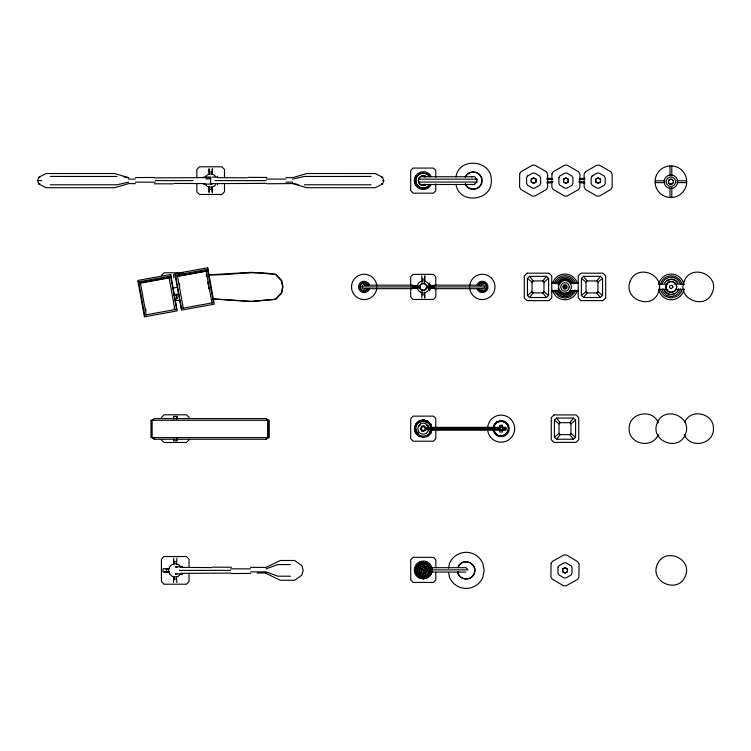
<?xml version="1.0" encoding="UTF-8"?>
<svg xmlns="http://www.w3.org/2000/svg" width="751" height="751" viewBox="0 0 751 751"><rect width="100%" height="100%" fill="white"/><g stroke="black" fill="none" stroke-linecap="round" stroke-linejoin="round"><path stroke-width="1.13" d="M567.258 569.117L567.38 571.802L564.94 573.163L562.555 571.727L562.602 568.958L565.043 567.596L567.427 569.033L565.024 567.794L562.602 568.958M567.38 571.802L564.959 572.966L562.724 571.642L562.762 569.042M531.229 181.995L531.408 179.311L533.632 178.034L535.885 179.329L536.026 182.014L533.632 183.404L531.229 181.995L531.229 179.226L533.632 177.837L536.026 179.236L536.026 182.014M176.692 419.105L176.898 416.439L173.603 416.439L173.81 419.105M173.734 439.082L173.603 440.856L176.898 440.856L176.898 438.528M173.612 582.588L173.885 576.721M176.588 564.039L176.87 558.171M209.041 192.829L209.322 186.961M212.026 174.279L212.298 168.412M421.762 297.978L422.015 291.397M424.503 282.432L424.756 275.852L424.756 281.681M448.572 568.075L449.483 563.475M455.951 177.161C458.617 156.424 492.205 159.747 491.342 180.625C492.187 201.202 459.227 204.92 456.054 184.558M474.773 183.657L476.303 182.634L477.242 179.179L419.462 179.179M425.169 176.785L424.418 176.804L425.723 176.363L423.282 175.687L420.795 176.363L418.983 178.156L418.354 180.606L418.767 182.258M428.455 429.591L427.986 431.412L426.014 433.411M428.483 566.864L429.272 569.878L428.445 566.883L426.258 564.696L423.245 563.851L420.26 564.696L418.072 566.883L417.284 569.878L418.072 572.872L420.26 575.078L423.245 575.876L426.258 575.078L428.445 572.872L428.971 570.873L428.521 572.91L426.258 575.097L423.245 575.904L420.26 575.097L418.035 572.891L417.246 569.878L418.035 566.864L420.26 564.658L423.245 563.813L426.296 564.639L428.521 566.845L429.309 569.878M429.009 570.882L428.483 572.891A6.074 6.074 0 0 1 418.007 572.91L417.209 569.878L418.007 566.845L420.231 564.639M418.87 436.303L415.632 433.083L414.458 428.68L415.632 424.277L418.87 421.048L423.273 419.865L427.685 421.048L430.924 424.277L432.088 428.68L430.924 433.092L427.685 436.331L423.273 437.514L418.87 436.303L415.632 433.092L414.411 428.68L415.632 424.277L418.87 421.058L423.273 419.893L427.685 421.058L430.877 424.277L432.041 428.68L430.877 433.083L427.685 436.303M430.567 570.826L429.816 573.67L427.047 576.439L423.245 577.463L419.471 576.439L416.711 573.67L415.707 569.878L416.711 566.104L419.471 563.334L423.245 562.311L427.047 563.334L429.816 566.104L430.821 569.878M414.374 180.606L415.556 176.185M429.807 432.473L430.567 429.628L429.807 432.463L427.028 435.242L423.273 436.256L419.48 435.223L416.692 432.463L415.678 428.68L416.692 424.906L419.48 422.137L423.273 421.114L427.028 422.137L429.807 424.906L430.821 428.68M575.35 290.299L574.75 292.552L570.61 296.673L564.977 298.194L559.345 296.673L555.205 292.552L554.604 290.299M680.434 288.853L679.664 291.745L676.116 295.274L671.291 296.579L666.456 295.274L662.917 291.745L662.147 288.853M431.478 572.084L430.886 574.29L427.657 577.51L423.245 578.674L418.861 577.51L415.632 574.29L414.449 569.878M556.012 283.991L556.538 282.038M418.767 178.973L418.316 180.606L418.983 183.075L420.795 184.896L423.282 185.544L425.723 184.896L424.418 184.436L425.169 184.455M415.641 176.203L414.421 180.606L415.641 185.037M135.415 183.666L128.768 183.573L114.499 187.712L46.14 187.712L38.799 184.004L37.55 180.625L38.799 177.236L46.14 173.528L114.499 173.528L128.768 177.668M266.943 183.76L292.571 183.573L306.84 187.712L375.2 187.712L382.541 184.004L383.789 180.625L382.541 177.236L375.2 173.528L306.84 173.528L292.571 177.668L285.924 177.574M493.989 427.225L495.05 424.606A7.35 7.35 0 0 1 502.55 421.527C517.814 426.643 499.049 445.362 493.989 430.07M465.188 177.264C468.446 168.656 482.358 171.435 482.086 180.625C482.339 189.806 468.446 192.575 465.188 183.976M458.026 567.024C462.062 556.566 478.828 563.485 474.256 573.736C471.309 581.762 458.091 580.091 457.603 571.492M658.298 434.444C652.657 449.314 628.662 444.545 629.131 428.652C628.662 412.759 652.657 407.981 658.298 422.851M684.828 422.034C690.892 407.877 713.985 413.322 713.45 428.652C713.919 444.545 689.925 449.314 684.274 434.444M465.977 176.401L467.235 174.542L469.995 172.674M183.253 308.173L177.518 276.406L177.94 275.852M529.539 297.509L546.484 297.509L548.606 295.443L548.606 278.396L546.484 276.33L529.539 276.33L527.418 278.396L527.418 295.443L529.539 297.509L533.229 292.89L542.785 292.89L543.977 291.726L543.977 282.113L542.785 280.949L533.229 280.949L532.037 282.113L532.037 291.726L533.229 292.89M596.754 280.949L597.946 282.113L597.946 291.726L596.754 292.89L587.198 292.89L586.005 291.726L586.005 282.113L587.198 280.949L596.754 280.949L600.443 276.33L602.565 278.396L602.565 295.443L600.443 297.509L583.499 297.509L581.387 295.443L581.387 278.396L583.499 276.33L600.443 276.33M556.519 439.241L573.454 439.241L575.576 437.166L575.576 420.128L573.454 418.063L556.519 418.063L554.407 420.128L554.407 437.166L556.519 439.241L560.218 434.622L569.765 434.622L570.957 433.458L570.957 423.846L569.765 422.682L560.218 422.682L559.016 423.846L559.016 433.458L560.218 434.622M569.765 422.682L573.454 418.063M542.785 280.949L546.484 276.33M583.499 297.509L587.198 292.89M425.179 567.934L424.108 569.033L423.958 572.525L425.901 570.6L425.179 567.934L422.56 567.23L420.626 569.174L421.339 571.821L423.958 572.525M430.53 569.878L432.323 567.69L465.967 567.69L467.976 569.878L426.502 569.878M214.288 298.926L251.134 301.414L275.514 299.283L281.353 293.068L282.62 286.844L281.353 280.63L275.514 274.415C253.265 270.238 231.111 275.382 208.787 274.922M212.383 298.973L251.491 301.508L275.861 299.283L281.709 293.068L282.977 286.844L281.709 280.63L275.861 274.415L251.491 272.331L208.018 274.857M565.907 287.83L565.907 285.981L564.048 285.981L564.048 287.858L565.907 287.83L565.907 285.981M421.339 571.821L422.954 568.714L422.56 567.23M564.048 287.858L564.048 285.981M266.089 439.269L267.694 437.598L267.703 420.288L266.098 418.607M161.39 275.504L164.009 272.791L183.094 272.791M161.409 417.528L164.028 414.805L186.483 414.805L189.092 417.528M189.092 439.776L186.483 442.489L164.028 442.489L161.409 439.776M419.02 426.23L420.203 425.028M496.974 422.475L494.947 424.531A7.397 7.397 0 0 0 493.848 427.235M204.892 177.302L207.314 174.852L210.637 173.969L213.96 174.852L215.621 176.485M421.198 566.301L419.687 567.812L419.114 569.878L419.687 571.962L421.198 573.473L423.245 574.017L425.329 573.473L426.831 571.962L427.403 569.878L426.831 567.812L425.329 566.301M423.78 571.802L425.179 570.394M494.393 424.165L496.618 421.931M559.298 283.634L561.701 281.231M664.541 283.024L667.395 280.17L671.291 279.119A7.81 7.81 0 0 1 678.04 283.024M418.983 178.156L420.795 176.363M430.961 574.318L427.695 577.566L423.245 578.768L418.823 577.566L415.556 574.318M215.621 184.755L213.96 186.389L210.637 187.262L207.314 186.389L204.892 183.939M181.019 573.698L178.531 576.148L175.208 577.031L171.876 576.148L169.454 573.698L168.553 570.385L169.454 567.061L171.876 564.611L175.208 563.729L178.531 564.611L181.019 567.061M420.541 423.968L418.514 425.958L417.809 428.68L418.514 431.412A5.52 5.52 0 0 0 426.014 433.411M413.67 287.464L412.43 288.684L364.451 288.684M432.848 286.375L434.097 285.155L482.076 285.155M527.418 295.443L532.037 291.726M581.387 295.443L586.005 291.726M597.946 282.113L602.565 278.396M554.407 437.166L559.016 433.458M570.957 423.846L575.576 420.128M543.977 282.113L548.606 278.396M361.071 283.794L362.508 282.845A4.412 4.412 0 0 1 368.272 285.23M595.768 182.014L595.768 179.236L598.162 177.837L600.565 179.226L600.565 181.995L598.162 183.404L595.768 182.014L595.768 179.236M480.396 285.624L481.879 284.638L483.616 284.986L484.602 286.469L484.264 288.206L482.78 289.191L481.034 288.844M431.553 428.239L432.905 427.347L505.892 427.347L505.892 430.023L432.905 430.023L431.553 429.131M476.303 182.634L477.242 182.052L419.462 182.052M595.9 179.329L598.162 178.034L600.565 179.226M595.9 181.92L598.162 183.206L600.424 181.911L600.378 179.311M531.37 181.911L533.632 183.206L535.885 181.92M563.475 179.207L565.916 177.837L568.319 179.254L568.319 182.033L565.869 183.404L563.475 181.986L563.475 179.207L565.916 178.034L568.319 179.254M563.475 181.986L565.869 183.206L568.319 182.033M38.799 184.004L39.831 183.563M381.508 177.677L382.541 177.236M266.004 568.901L277.786 564.583L290.524 564.545M425.723 184.877L423.282 185.544L421.621 185.112M568.263 292.599L564.977 293.481A6.59 6.59 0 0 1 559.298 290.196M177.001 573.501L175.208 573.989L182.549 573.792M419.48 422.137L423.273 421.123L427.028 422.137M421.621 176.128L423.282 175.687L425.723 176.363M128.768 182.099L116.996 184.774L50.223 184.802M292.571 179.142L304.352 176.457L371.116 176.438M365.484 288.844L363.747 289.191L362.264 288.206L361.916 286.469L362.902 284.986L364.648 284.638L366.122 285.624M138.09 281.935L170.946 275.993M175.152 275.232L208.018 269.299M177.518 276.406L206.215 271.224L211.951 302.991M172.899 288.149L177.508 287.314M174.11 294.861L178.729 294.035M579.528 178.785L582.879 178.485M434.322 285.427L431.102 285.671L431.102 288.168L434.322 288.412M412.196 288.412L417.659 288.168M168.853 571.755L163.014 572.027L163.014 568.742L168.853 569.005M203.296 184.033L212.157 184.126M421.78 184.511L474.923 184.493M471.534 184.455L472.238 184.436M546.944 181.902L552.839 181.864M203.296 177.208L210.637 177.011L210.637 184.22M580.889 178.391L584.945 178.325M546.85 182.962L550.905 182.887M584.841 179.376L578.955 179.405M210.637 177.574L154.809 177.893M210.637 183.666L266.53 183.347M205.924 178.898L210.637 178.851M128.768 179.142L135.349 179.095M285.924 182.136L292.571 182.099M181.094 573.351L231.101 573.107M135.415 177.574L154.396 177.471M231.515 573.529L250.496 573.426M250.496 571.905L266.004 571.858L277.786 576.177L290.524 576.214M209.041 168.412L209.322 171.97L212.026 171.97M50.223 176.438L116.996 176.457M552.839 179.405L546.944 179.376M37.55 180.625L41.634 180.625M155.297 180.625L193.045 180.625M215.002 180.625L266.042 180.625M382.757 180.625L383.789 180.625M655.37 180.794L664.945 180.794M676.839 180.794L686.414 180.794M550.83 181.817L552.745 181.817M579.04 181.817L580.964 181.817M578.955 181.864L584.841 181.902M655.37 182.606L664.945 182.606M676.839 182.606L686.414 182.606M304.352 184.774L371.116 184.802M209.322 189.271L212.026 189.271L212.298 192.829M421.762 275.852L422.015 279.072L424.503 279.072M551.741 283.014L559.795 283.014M570.159 283.014L578.204 283.014M658.477 284.141L667.799 284.141M674.783 284.141L684.105 284.141M364.451 285.155L412.43 285.155L413.67 286.375M412.196 285.427L417.659 285.671M412.139 285.971L420.288 285.971M427.272 285.971L434.266 285.971M564.33 286.262L565.634 286.262M420.307 286.92L362.451 286.92M427.3 286.92L484.066 286.92M564.33 287.567L565.634 287.567M412.139 287.868L420.288 287.868M427.272 287.868L434.266 287.868M482.076 288.684L434.097 288.684L432.848 287.464M658.477 289.464L667.799 289.464M675.947 289.464L684.105 289.464M551.741 290.825L559.795 290.825M570.159 290.825L578.204 290.825M422.015 294.758L424.503 294.758L424.756 297.978L424.756 292.158M173.856 295.284L176.607 295.284L176.879 298.832L174.683 298.832M174.11 300.475L179.724 300.475M499.706 427.019L502.494 427.019M425.413 427.732L500.1 427.732M502.419 427.732L505.892 427.732M426.005 428.68L500.1 428.68M502.419 428.68L505.892 428.68M425.413 429.628L500.1 429.628M502.419 429.628L505.892 429.628M499.706 430.276L502.494 430.276M173.612 558.171L173.885 561.729L176.588 561.729M165.342 568.742L168.834 568.742M426.465 568.929L431.825 568.929M179.564 570.385L230.613 570.385M426.465 570.826L431.825 570.826M164.178 572.027L168.834 572.027M465.967 572.084L432.323 572.084L431.14 570.544M257.199 573.022L266.154 573.013M173.885 579.03L176.588 579.03L176.87 582.588M266.183 179.048L285.924 179.095M135.349 182.136L155.157 182.193M230.754 568.807L250.496 568.854M248.112 177.377L266.943 177.471M247.276 177.809L216.523 177.649M174.063 183.422L204.816 183.591M154.396 183.76L173.162 183.854M212.674 567.146L231.515 567.24M211.848 567.578L181.094 567.409M250.496 567.334L266.004 567.427L280.273 560.49L294.608 560.49L301.883 565.653L303.197 570.385L301.883 575.106L294.608 580.27L280.273 580.27L266.004 573.332M546.85 178.325L550.905 178.391M580.889 182.887L584.945 182.962M212.157 177.114L217.978 177.208M182.549 566.967L175.208 566.78L177.001 567.258M421.78 176.748L474.923 176.748L476.847 179.902M471.534 176.785L472.238 176.804M548.915 178.485L552.257 178.785M292.571 183.178L298.063 184.558M123.277 176.682L128.768 178.053M561.448 293.021L564.977 293.96L568.507 293.021A7.069 7.069 0 0 0 571.079 290.43M423.245 563.879L426.258 564.696M425.901 570.6L420.626 569.174M381.508 183.563L382.541 184.004M38.799 177.236L39.831 177.677M543.977 291.726L548.606 295.443M581.387 278.396L586.005 282.113M597.946 291.726L602.565 295.443M527.418 278.396L532.037 282.113M554.407 420.128L559.016 423.846M570.957 433.458L575.576 437.166M505.235 422.475L507.31 424.531A7.679 7.679 0 0 1 507.31 432.773L505.235 434.82A7.397 7.397 0 0 1 496.974 434.82L494.947 432.773A7.397 7.397 0 0 1 493.848 430.135M426.315 425.028L427.535 426.23M417.199 432.172L418.485 433.458M418.983 183.075L420.795 184.877M494.393 433.139L496.618 435.373M153.476 438.152L154.575 439.269M583.499 276.33L587.198 280.949M542.785 292.89L546.484 297.509M596.754 292.89L600.443 297.509M529.539 276.33L533.229 280.949M556.519 418.063L560.218 422.682M569.765 434.622L573.454 439.241M465.348 183.911L467.235 186.689L469.995 188.567A8.608 8.608 0 0 0 479.373 186.699C482.564 183.357 482.564 177.884 479.373 174.542A8.608 8.608 0 0 0 469.995 172.655M174.082 308.163L174.889 309.694L169.144 277.917L140.446 283.099L146.192 314.876M573.942 283.991L573.417 282.038A9.782 9.782 0 0 0 556.472 282M427.751 427.047L428.192 428.68M415.678 428.68L416.692 432.473M414.458 428.68L415.632 433.083M427.986 425.958L428.699 428.68M457.781 571.473L458.213 573.67A8.608 8.608 0 0 0 469.45 578.326A8.74 8.74 0 0 0 474.754 570.394A8.74 8.74 0 0 0 469.45 562.433A8.608 8.608 0 0 0 458.213 567.061M448.516 572.346L449.483 577.284M206.234 274.256L206.638 276.518M207.661 282.188L208.074 284.46M208.487 286.722L208.891 288.994M179.376 283.784L179.789 286.056M145.591 308.623L146.004 310.895M173.584 274.425L173.856 277.983M176.767 439.082L176.898 440.856M432.951 428.68L432.905 427.732L432.905 428.68M671.798 166.168L671.798 175.743M671.798 187.647L671.798 197.222M669.986 166.168L669.986 175.743M669.986 187.647L669.986 197.222M568.132 179.348L568.132 181.939M563.654 179.301L563.654 181.892M435.805 177.264L435.805 170.543L433.44 168.074L413.078 168.074L410.713 170.543L410.713 190.698L413.078 193.167L433.44 193.167L435.805 190.698L435.805 183.976M435.805 285.793L435.805 276.837L433.44 274.368L413.088 274.368L410.713 276.837L410.713 285.793M435.805 288.037L435.805 297.002L433.44 299.461L413.088 299.461L410.713 297.002L410.713 288.037M435.787 427.572L435.787 418.607L433.458 416.138L413.097 416.138L410.713 418.607L410.713 438.772L413.097 441.222L433.458 441.222L435.787 438.772L435.787 429.807M435.805 567.634L435.805 559.795L433.44 557.345L413.088 557.345L410.713 559.795L410.713 579.96L413.088 582.429L433.44 582.429L435.805 579.96L435.805 572.121M430.239 284.225L430.239 285.558M430.239 286.92L430.239 289.614M429.412 282.977L429.412 290.862M424.503 292.514L424.503 294.758M422.015 279.072L422.015 282.432M415.425 285.671L415.425 288.168M224.493 177.696L224.493 169.491L221.855 166.778L199.419 166.778L196.856 169.491L196.856 177.696M224.493 183.544L224.493 191.74L221.855 194.462L199.419 194.462L196.856 191.74L196.856 183.544M217.424 176.269L217.424 176.842M217.424 184.399L217.424 184.971M212.298 169.576L212.298 174.223M212.298 187.008L212.298 191.665M212.026 186.961L212.026 189.271M209.322 171.97L209.322 174.279M209.041 169.576L209.041 174.223M209.041 187.008L209.041 191.665M189.055 567.456L189.055 559.26L186.426 556.538L163.981 556.538L161.418 559.26L161.418 581.509L163.981 584.222L186.426 584.222L189.055 581.509L189.055 573.304M181.995 566.029L181.995 566.601M181.995 574.158L181.995 574.731M176.898 416.439L176.898 418.767M176.879 294.185L176.879 298.832M176.588 576.721L176.588 579.03M173.885 561.729L173.885 564.039M173.612 560.499L173.612 563.982M173.612 576.777L173.612 580.26M166.544 569.005L166.544 571.755M677.796 290.675A7.51 7.51 0 0 0 678.547 288.863L678.04 290.806L675.177 293.669L671.291 294.702A7.763 7.763 0 0 1 663.762 288.928M675.046 293.425A7.51 7.51 0 0 1 664.785 290.675M665.977 281.606A7.51 7.51 0 0 1 677.796 283.165M680.481 283.925A9.65 9.65 0 0 0 671.291 277.26A9.65 9.65 0 0 0 662.1 283.925M683.983 289.135A12.889 12.889 0 0 1 658.589 289.116M658.599 284.704A12.889 12.889 0 0 1 683.983 284.695M682.096 289.201A11.049 11.049 0 0 1 676.811 296.476L671.291 297.959L665.762 296.485A11.049 11.049 0 0 1 660.476 289.201M660.476 284.629A11.049 11.049 0 0 1 682.096 284.629M672.99 182.915A2.413 2.413 0 0 1 669.338 183.554A2.413 2.413 0 0 1 669.338 179.846A2.413 2.413 0 0 1 672.99 180.493M561.391 293.021A7.069 7.069 0 0 1 558.115 288.741M558.115 285.089A7.069 7.069 0 0 1 558.819 283.39M558.875 283.39A7.022 7.022 0 0 1 571.042 283.39M572.271 291.125A8.421 8.421 0 0 1 557.683 291.125M557.683 282.705A8.421 8.421 0 0 1 572.271 282.705M571.671 290.787A7.726 7.726 0 0 1 558.284 290.787M558.284 283.052A7.726 7.726 0 0 1 571.671 283.052M577.425 290.252A12.889 12.889 0 0 1 552.529 290.243M552.529 283.587A12.889 12.889 0 0 1 577.425 283.578M554.257 283.427A11.256 11.256 0 0 1 575.66 283.427M574.243 289.942A9.782 9.782 0 0 1 555.656 289.942M430.952 185.046A8.881 8.881 0 0 1 417.556 187.421A8.881 8.881 0 0 1 417.556 173.819A8.881 8.881 0 0 1 430.952 176.185M449.483 577.284A18.052 18.052 0 0 0 482.837 577.284L484.198 570.375L482.837 563.475A18.052 18.052 0 0 0 449.483 563.466M430.755 570.854A7.529 7.529 0 0 1 423.245 577.444A7.529 7.529 0 0 1 415.707 569.915A7.529 7.529 0 0 1 423.245 562.386A7.529 7.529 0 0 1 430.811 569.934M432.144 569.878A8.881 8.881 0 0 1 419.161 577.772A8.881 8.881 0 0 1 418.166 562.612A8.881 8.881 0 0 1 432.069 568.742M478.265 288.609A4.403 4.403 0 0 0 484.029 290.984L485.446 290.036A4.403 4.403 0 0 0 485.446 283.794L484.019 282.845A4.403 4.403 0 0 0 478.265 285.23M478.687 288.431A3.943 3.943 0 0 0 485.972 288.431L485.972 285.408A3.943 3.943 0 0 0 478.687 285.418M376.824 287.896A12.664 12.664 0 0 1 357.579 297.725A12.664 12.664 0 0 1 357.579 276.115A12.664 12.664 0 0 1 376.824 285.934M369.436 289.088A5.679 5.679 0 0 1 360.733 291.416A5.679 5.679 0 0 1 360.733 282.414A5.679 5.679 0 0 1 369.436 284.742M368.272 288.609A4.412 4.412 0 0 1 362.508 290.994L361.071 290.036A4.412 4.412 0 0 1 361.081 283.794M367.84 288.431A3.943 3.943 0 0 1 360.555 288.431L360.555 285.408A3.943 3.943 0 0 1 367.84 285.418M477.082 284.742A5.679 5.679 0 0 1 485.784 282.414A5.679 5.679 0 0 1 485.784 291.416A5.679 5.679 0 0 1 477.082 289.088M469.704 285.934A12.664 12.664 0 0 1 488.948 276.115A12.664 12.664 0 0 1 488.939 297.725A12.664 12.664 0 0 1 469.694 287.896M496.693 435.308A8.017 8.017 0 0 0 505.648 435.308L507.817 433.139A8.017 8.017 0 0 0 507.817 424.165L505.583 421.931A8.017 8.017 0 0 0 496.693 421.996M494.524 433.139A8.017 8.017 0 0 1 493.304 430.229M493.304 427.075A8.017 8.017 0 0 1 494.524 424.165M487.606 428.108A13.537 13.537 0 0 1 507.432 416.674A13.537 13.537 0 0 1 509.225 439.495A13.537 13.537 0 0 1 487.85 431.29M418.345 433.609A6.9 6.9 0 0 1 417.246 432.163M496.974 422.55A7.397 7.397 0 0 1 505.235 422.55M420.504 423.846A5.52 5.52 0 0 1 428.07 425.873M151.017 420.288L151.007 437.598L269.196 437.598L269.205 420.288L151.017 420.288M152.143 420.288L152.134 437.598L154.246 439.269L266.417 439.269L268.483 437.598L268.483 420.288L266.427 418.607L154.255 418.607L152.143 420.288M519.654 173.979L519.608 187.168L520.875 189.421L532.271 196.039L534.89 196.058L546.334 189.496L547.601 187.262L547.648 174.063L546.381 171.819L534.984 165.201L532.403 165.182L520.969 171.744L519.654 173.979M551.947 173.913L551.854 187.093L553.121 189.346L564.47 196.039L567.052 196.058L578.533 189.552L579.847 187.318L579.941 174.138L578.674 171.895L567.324 165.201L564.743 165.182L553.252 171.688L551.947 173.913M558.913 177.583L558.866 183.488L559.767 185.14L564.836 188.154L566.733 188.182L571.887 185.29L572.882 183.657L572.929 177.743L572.027 176.1L566.958 173.087L565.062 173.059L559.908 175.95L558.913 177.583M551.084 563.588L550.887 576.768L552.145 579.021L563.466 585.78L566.057 585.827L577.566 579.397L578.899 577.181L579.096 563.992L577.838 561.739L566.517 554.98L563.926 554.942L552.417 561.363L551.084 563.588M558.04 567.296L557.918 573.191L558.838 574.853L563.898 577.913L565.794 577.951L570.967 575.097L571.943 573.464L572.065 567.568L571.145 565.907L566.085 562.846L564.189 562.818L559.016 565.663L558.04 567.296M630.286 281.118C622.429 298.832 651.342 310.801 658.298 292.712C666.156 274.997 637.242 263.038 630.286 281.118M684.274 281.118C676.426 298.832 705.339 310.801 712.295 292.712C720.143 274.997 691.239 263.038 684.274 281.118M657.285 422.851C649.427 440.565 678.331 452.534 685.297 434.444C693.154 416.73 664.241 404.77 657.285 422.851M657.285 564.583C649.427 582.297 678.331 594.266 685.297 576.177C693.154 558.462 664.241 546.503 657.285 564.583M426.164 428.68L425.808 430.145L423.273 431.6L421.809 431.215L420.335 428.68L421.809 426.146L423.273 425.761L424.747 426.146L426.164 428.68M419.584 567.765L419.039 569.878L419.584 571.99L421.161 573.548L423.245 574.111L425.357 573.548L426.943 571.99L427.479 569.878L426.943 567.765L425.357 566.207L423.245 565.644L421.161 566.207L419.584 567.765M425.197 428.68L424.944 429.656L423.273 430.614L421.602 429.656L421.349 428.68A1.934 1.934 0 0 1 423.282 426.746A1.934 1.934 0 0 1 425.207 428.68M416.702 176.842L415.716 180.606L416.702 184.399L419.499 187.168L423.282 188.172L427.019 187.168L429.816 184.399A7.566 7.566 0 0 1 416.702 184.399L415.678 180.606L416.702 176.842L419.499 174.072L423.282 173.068L427.019 174.072L429.816 176.842A7.566 7.566 0 0 0 416.702 176.851M676.642 286.92L675.928 289.586L673.976 291.548L671.291 292.27A5.379 5.379 0 0 1 665.93 286.92L666.663 284.235L668.615 282.273L671.291 281.569A5.332 5.332 0 0 1 676.642 286.92M427.225 569.878L426.69 571.868L425.254 573.313L423.245 573.848L421.273 573.313L419.837 571.868L419.293 569.878L419.837 567.906L421.273 566.442L423.245 565.907L425.254 566.442L426.69 567.906L427.225 569.878M569.258 286.92L568.676 289.051A4.253 4.253 0 0 1 561.973 289.952A4.253 4.253 0 0 1 562.875 283.249L564.977 282.639A4.253 4.253 0 0 1 569.239 286.948M673.009 286.92L671.291 288.619A1.699 1.699 0 0 1 669.817 287.774A1.737 1.737 0 0 1 670.427 285.427L672.145 285.427L673.009 286.92M585.414 171.819L584.147 174.063L584.194 187.262L585.451 189.496L596.895 196.058L599.523 196.039L610.92 189.421L612.187 187.168L612.14 173.979L610.826 171.744L599.382 165.182L596.81 165.201L585.414 171.819M527.568 176.025L526.62 177.668L526.62 183.582L527.568 185.225L532.675 188.163L534.581 188.163L539.687 185.215L540.636 183.563L540.636 177.658L539.687 176.016L534.581 173.068L532.675 173.068L527.568 176.025M592.107 176.016L591.15 177.658L591.15 183.563L592.107 185.215L597.214 188.163L599.11 188.163L604.226 185.225L605.175 183.582L605.175 177.668L604.226 176.025L599.11 173.068L597.214 173.068L592.107 176.016M605.7 297.959L602.969 300.644L580.983 300.644L578.232 297.959L578.232 275.861L580.983 273.176L602.969 273.176L605.7 275.861L605.7 297.959M554.003 414.909L551.262 417.594L551.262 439.692L554.003 442.377L575.979 442.377L578.73 439.692L578.73 417.594L575.979 414.909L554.003 414.909M527.033 273.176L524.282 275.861L524.282 297.959L527.033 300.644L549 300.644L551.75 297.959L551.75 275.861L549 273.176L527.033 273.176M170.674 274.481L137.809 280.423L144.389 316.819L177.255 310.876L170.674 274.481M207.745 267.788L174.88 273.721L181.451 310.116L214.317 304.183L207.745 267.788M170.834 277.279L138.907 283.052L144.69 315.073L176.626 309.309L170.834 277.279M207.642 270.632L175.706 276.406L181.498 308.426L213.425 302.653L207.642 270.632M502.494 425.31L499.706 425.31L499.706 431.994L502.494 431.994L502.494 425.31M668.531 291.651A5.482 5.482 0 0 0 676.764 286.92A5.482 5.482 0 0 0 668.55 282.151A5.482 5.482 0 0 0 668.531 291.651M662.964 195.401A15.837 15.837 0 0 0 686.724 181.704A15.837 15.837 0 0 0 662.983 167.98A15.837 15.837 0 0 0 662.964 195.401M667.489 187.572A6.787 6.787 0 0 0 677.674 181.704A6.787 6.787 0 0 0 667.508 175.818A6.787 6.787 0 0 0 667.489 187.572M675.6 181.733A4.675 4.675 0 0 0 670.896 177.058A4.675 4.675 0 0 0 666.184 181.733A4.675 4.675 0 0 0 670.896 186.408A4.675 4.675 0 0 0 675.6 181.733M669.629 183.901A2.535 2.535 0 0 0 673.44 181.704A2.535 2.535 0 0 0 669.629 179.508A2.535 2.535 0 0 0 669.629 183.901M563.87 288.797A2.187 2.187 0 0 0 567.155 286.92A2.187 2.187 0 0 0 563.888 285.014A2.187 2.187 0 0 0 563.87 288.797M559.42 290.111A6.421 6.421 0 0 0 570.535 290.13A6.421 6.421 0 0 0 564.987 280.498A6.421 6.421 0 0 0 559.42 290.111M421.471 290.027A3.586 3.586 0 0 0 426.85 286.92A3.586 3.586 0 0 0 421.471 283.812A3.586 3.586 0 0 0 421.471 290.027M420.241 292.139A6.027 6.027 0 0 0 429.29 286.92A6.027 6.027 0 0 0 420.25 281.7A6.027 6.027 0 0 0 420.241 292.139M421.63 289.736A3.257 3.257 0 0 0 426.521 286.92A3.257 3.257 0 0 0 421.63 284.094A3.257 3.257 0 0 0 421.63 289.736"/></g></svg>
